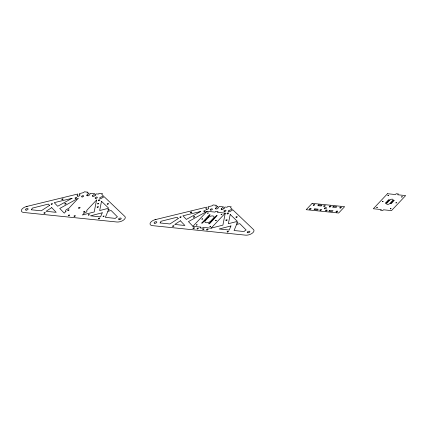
<?xml version="1.0" encoding="UTF-8"?>
<svg xmlns="http://www.w3.org/2000/svg" width="427" height="427" viewBox="0 0 427 427"><rect width="100%" height="100%" fill="white"/><g stroke="black" fill="none" stroke-linecap="round" stroke-linejoin="round"><path stroke-width="0.64" d="M225.269 213.142L222.894 225.125L211.103 228.167L203.156 227.356L202.409 228.146L200.14 227.917L200.882 227.121L192.935 226.31L188.451 221.602L207.1 211.285L215.048 212.102L215.795 211.306L218.064 211.541L217.322 212.331L225.269 213.142L211.103 228.167M192.935 226.31L207.1 211.285M26.378 206.535L77.794 194.018L77.778 195.091L77.234 195.224L77.223 196.041L77.762 195.908L77.757 196.345L79.385 195.945L79.395 195.513L79.934 195.379L79.95 194.563L79.406 194.696L79.422 193.618L83.623 192.598L84.37 191.803L87.775 192.155L87.033 192.945L89.19 193.164L88.085 194.333L87.631 194.29L86.793 195.176L87.252 195.219L86.804 195.694L88.165 195.833L89.067 195.406L90.551 193.303L94.863 193.746L92.472 195.753L92.926 195.801L92.478 196.276L93.844 196.415L95.579 195.102L95.125 195.054L96.23 193.885L98.386 194.104L99.128 193.314L102.539 193.661L101.791 194.45L103.489 196.078L101.653 196.97L101.429 196.762L99.518 198.005L100.174 198.635L101.14 198.486L104.151 196.708L124.7 216.318A5.658 2.786 -18.6 0 1 123.488 220.108A5.658 2.786 -18.6 0 1 116.891 222.003L23.795 212.486A5.658 2.786 -18.6 0 1 21.515 209.903A5.658 2.786 -18.6 0 1 26.378 206.535L27.189 206.337M155.07 219.691L206.492 207.17L206.471 208.248L205.931 208.381L205.915 209.198L206.46 209.065L206.454 209.502L208.082 209.102L208.088 208.664L208.632 208.536L208.643 207.719L208.104 207.853L208.12 206.775L212.32 205.75L213.068 204.96L216.473 205.307L215.726 206.102L217.882 206.321L216.783 207.49L216.324 207.442L215.491 208.328L215.945 208.376L215.496 208.851L216.863 208.99L217.759 208.563L219.248 206.46L223.561 206.903L221.17 208.91L221.624 208.958L221.175 209.433L222.536 209.572L224.276 208.259L223.817 208.211L224.922 207.042L227.079 207.26L227.826 206.471L231.231 206.817L230.484 207.607L232.192 209.235L228.744 210.591L228.963 210.799L228.215 211.162L228.877 211.792L229.843 211.643L232.854 209.865L253.424 229.491A5.658 2.786 -18.6 0 1 252.186 233.265A5.658 2.786 -18.6 0 1 245.589 235.16L152.487 225.643A5.658 2.786 -18.6 0 1 150.213 223.059A5.658 2.786 -18.6 0 1 155.07 219.691L155.887 219.489M96.571 199.985L94.196 211.968L82.406 215.011L84.098 213.217A2.829 1.393 -18.6 0 0 86.681 210.479L96.571 199.985M101.503 201.325L99.678 210.554L108.725 208.221L101.503 201.325M230.201 214.482L228.37 223.711L237.423 221.378L230.201 214.482M196.297 225.018L197.103 224.848L196.297 225.018M201.891 219.088L202.697 218.912L201.891 219.088M201.752 223.065L202.462 223.07L210.121 214.754L209.449 214.872L201.768 223.033M207.479 213.158L208.285 212.982L207.479 213.158M208.792 223.785L209.502 223.791L217.183 215.491L216.457 215.624L208.792 223.785M209.924 226.411L210.73 226.235L209.924 226.411M215.512 220.481L216.318 220.305L215.512 220.481M221.106 214.551L221.912 214.375L221.106 214.551M376.678 207.458L377.479 207.26L376.715 207.399M382.272 201.528L383.078 201.357L382.272 201.528M385.469 203.156L386.179 203.167L389.237 199.767L388.543 199.868L385.48 203.124M387.865 195.598L388.661 195.395L387.865 195.598M390.465 203.668L391.175 203.674L394.233 200.279L393.539 200.38L390.465 203.668M390.305 208.851L391.105 208.654L390.321 208.824M395.898 202.921L396.694 202.724L395.93 202.862M401.487 196.991L402.293 196.815L401.487 196.991M102.245 212.79L100.575 216.868L90.455 215.832L102.245 212.79M107.866 211.344L105.394 217.364L115.333 218.378A5.658 2.786 -18.6 0 1 117.43 216.857L111.116 210.5L107.866 211.344M230.943 225.947L229.267 230.025L219.152 228.989L230.943 225.947M236.558 224.501L234.087 230.516L244.03 231.535A5.658 2.786 -18.6 0 1 246.128 230.014L239.814 223.657L236.558 224.501M65.934 211.36L64.242 213.153L59.753 208.451L78.408 198.133L68.512 208.622A2.829 1.393 -18.6 0 0 65.934 211.36M208.355 217.482L205.371 220.647A3.251 1.601 -18.6 0 0 206.268 222.734A3.251 1.601 -18.6 0 0 210.596 221.181L213.575 218.016A3.251 1.601 -18.6 0 0 212.683 215.934A3.251 1.601 -18.6 0 0 208.355 217.482M312.158 203.364L306.196 209.694L338.664 213.009L344.632 206.684L312.158 203.364M314.838 208.84L314.091 209.63L317.501 209.983L318.243 209.193L314.838 208.84M318.569 204.891L317.821 205.681L321.227 206.027L321.974 205.238L318.569 204.891M329.596 210.351L328.854 211.141L332.259 211.488L333.007 210.698L329.596 210.351M333.327 206.396L332.58 207.186L335.985 207.538L336.732 206.743L333.327 206.396M387.486 193.725L373.321 208.75L381.3 209.566L380.553 210.356L382.757 210.586L383.505 209.79L391.484 210.607L405.65 195.582L397.67 194.771L398.412 193.975L396.213 193.751L395.466 194.541L387.486 193.725M389.872 200.039L386.889 203.204A1.836 0.907 -18.6 0 0 387.396 204.384A1.836 0.907 -18.6 0 0 389.84 203.503L392.824 200.343A1.836 0.907 -18.6 0 0 392.317 199.163A1.836 0.907 -18.6 0 0 389.872 200.039M49.569 205.382L41.254 210.805L31.315 209.79A5.658 2.786 -18.6 0 0 32.196 208.146L48.331 204.085L49.569 205.382M51.704 207.623L46.073 211.296L56.193 212.331L51.704 207.623M178.262 218.539L169.951 223.962L160.013 222.947A5.658 2.786 -18.6 0 0 160.894 221.303L177.029 217.242L178.262 218.539M180.402 220.78L174.771 224.453L184.886 225.488L180.402 220.78M72.035 198.315L57.672 206.262L54.229 202.649L72.035 198.315M200.733 211.472L186.364 219.419L182.921 215.806L200.733 211.472M154.878 223.278A1.414 0.694 -18.6 0 0 156.826 222.093A1.414 0.694 -18.6 0 0 154.707 222.072A1.414 0.694 -18.6 0 0 154.878 223.278M247.959 232.795A1.414 0.694 -18.6 0 0 249.907 231.605A1.414 0.694 -18.6 0 0 247.788 231.589A1.414 0.694 -18.6 0 0 247.959 232.795M227.484 232.005A0.705 0.347 -18.6 0 0 228.456 231.413A0.705 0.347 -18.6 0 0 227.394 231.402A0.705 0.347 -18.6 0 0 227.484 232.005M172.983 226.433A0.705 0.347 -18.6 0 0 173.96 225.84A0.705 0.347 -18.6 0 0 172.898 225.83A0.705 0.347 -18.6 0 0 172.983 226.433M226.187 220.519A0.705 0.347 -18.6 0 0 227.164 219.921A0.705 0.347 -18.6 0 0 226.102 219.91A0.705 0.347 -18.6 0 0 226.187 220.519M193.81 217.21A0.705 0.347 -18.6 0 0 194.781 216.612A0.705 0.347 -18.6 0 0 193.725 216.601A0.705 0.347 -18.6 0 0 193.81 217.21M180.242 217.476A0.705 0.347 -18.6 0 0 181.176 216.863A0.705 0.347 -18.6 0 0 180.093 216.895A0.705 0.347 -18.6 0 0 180.242 217.476M236.974 223.278A0.705 0.347 -18.6 0 0 237.898 222.659A0.705 0.347 -18.6 0 0 236.798 222.697A0.705 0.347 -18.6 0 0 236.974 223.278M236.334 217.391A0.705 0.347 -18.6 0 0 237.247 216.772A0.705 0.347 -18.6 0 0 236.147 216.82A0.705 0.347 -18.6 0 0 236.334 217.391M190.896 212.753A0.705 0.347 -18.6 0 0 191.835 212.139A0.705 0.347 -18.6 0 0 190.752 212.166A0.705 0.347 -18.6 0 0 190.896 212.753M206.988 229.998A0.849 0.416 -18.6 0 0 208.152 229.283A0.849 0.416 -18.6 0 0 206.881 229.272A0.849 0.416 -18.6 0 0 206.988 229.998M193.362 228.605A0.849 0.416 -18.6 0 0 194.531 227.89A0.849 0.416 -18.6 0 0 193.26 227.879A0.849 0.416 -18.6 0 0 193.362 228.605M227.463 213.884A0.849 0.416 -18.6 0 0 228.626 213.169A0.849 0.416 -18.6 0 0 227.356 213.158A0.849 0.416 -18.6 0 0 227.463 213.884M204.202 211.504A0.849 0.416 -18.6 0 0 205.366 210.794A0.849 0.416 -18.6 0 0 204.095 210.783A0.849 0.416 -18.6 0 0 204.202 211.504M203.071 229.512A0.705 0.347 -18.6 0 0 204.042 228.915A0.705 0.347 -18.6 0 0 202.985 228.904A0.705 0.347 -18.6 0 0 203.071 229.512M197.397 228.931A0.705 0.347 -18.6 0 0 198.368 228.338A0.705 0.347 -18.6 0 0 197.306 228.328A0.705 0.347 -18.6 0 0 197.397 228.931M26.186 210.127A1.414 0.694 -18.6 0 0 28.129 208.936A1.414 0.694 -18.6 0 0 26.01 208.915A1.414 0.694 -18.6 0 0 26.186 210.127M97.495 207.362A0.705 0.347 -18.6 0 0 98.466 206.769A0.705 0.347 -18.6 0 0 97.409 206.759A0.705 0.347 -18.6 0 0 97.495 207.362M108.282 210.121A0.705 0.347 -18.6 0 0 109.2 209.502A0.705 0.347 -18.6 0 0 108.106 209.545A0.705 0.347 -18.6 0 0 108.282 210.121M44.291 213.281A0.705 0.347 -18.6 0 0 45.262 212.683A0.705 0.347 -18.6 0 0 44.2 212.673A0.705 0.347 -18.6 0 0 44.291 213.281M98.786 218.848A0.705 0.347 -18.6 0 0 99.758 218.256A0.705 0.347 -18.6 0 0 98.701 218.245A0.705 0.347 -18.6 0 0 98.786 218.848M51.544 204.319A0.705 0.347 -18.6 0 0 52.478 203.711A0.705 0.347 -18.6 0 0 51.395 203.738A0.705 0.347 -18.6 0 0 51.544 204.319M62.198 199.596A0.705 0.347 -18.6 0 0 63.137 198.987A0.705 0.347 -18.6 0 0 62.054 199.009A0.705 0.347 -18.6 0 0 62.198 199.596M75.504 198.352A0.849 0.416 -18.6 0 0 76.673 197.637A0.849 0.416 -18.6 0 0 75.403 197.626A0.849 0.416 -18.6 0 0 75.504 198.352M65.112 204.053A0.705 0.347 -18.6 0 0 66.084 203.455A0.705 0.347 -18.6 0 0 65.027 203.444A0.705 0.347 -18.6 0 0 65.112 204.053M119.266 219.638A1.414 0.694 -18.6 0 0 121.209 218.453A1.414 0.694 -18.6 0 0 119.09 218.432A1.414 0.694 -18.6 0 0 119.266 219.638M107.636 204.234A0.705 0.347 -18.6 0 0 108.549 203.615A0.705 0.347 -18.6 0 0 107.455 203.663A0.705 0.347 -18.6 0 0 107.636 204.234M98.765 200.727A0.849 0.416 -18.6 0 0 99.934 200.017A0.849 0.416 -18.6 0 0 98.664 200.001A0.849 0.416 -18.6 0 0 98.765 200.727M68.699 215.774A0.705 0.347 -18.6 0 0 69.67 215.181A0.705 0.347 -18.6 0 0 68.614 215.171A0.705 0.347 -18.6 0 0 68.699 215.774M74.378 216.356A0.705 0.347 -18.6 0 0 75.349 215.763A0.705 0.347 -18.6 0 0 74.287 215.752A0.705 0.347 -18.6 0 0 74.378 216.356M83.959 212.134A0.705 0.347 -18.6 0 0 84.93 211.541A0.705 0.347 -18.6 0 0 83.873 211.53A0.705 0.347 -18.6 0 0 83.959 212.134M68.064 210.506A0.705 0.347 -18.6 0 0 69.035 209.913A0.705 0.347 -18.6 0 0 67.978 209.903A0.705 0.347 -18.6 0 0 68.064 210.506M78.936 208.237A0.849 0.416 -18.6 0 0 80.1 207.522A0.849 0.416 -18.6 0 0 78.83 207.511A0.849 0.416 -18.6 0 0 78.936 208.237M224.463 211.493A1.132 0.555 -18.6 0 0 226.016 210.543A1.132 0.555 -18.6 0 0 224.324 210.527A1.132 0.555 -18.6 0 0 224.463 211.493M210.837 210.1A1.132 0.555 -18.6 0 0 212.395 209.15A1.132 0.555 -18.6 0 0 210.698 209.134A1.132 0.555 -18.6 0 0 210.837 210.1M95.765 198.341A1.132 0.555 -18.6 0 0 97.324 197.386A1.132 0.555 -18.6 0 0 95.627 197.37A1.132 0.555 -18.6 0 0 95.765 198.341M82.144 196.948A1.132 0.555 -18.6 0 0 83.697 195.998A1.132 0.555 -18.6 0 0 82.005 195.977A1.132 0.555 -18.6 0 0 82.144 196.948M324.942 208.83A1.132 0.555 -18.6 0 0 326.495 207.88A1.132 0.555 -18.6 0 0 324.803 207.864A1.132 0.555 -18.6 0 0 324.942 208.83M326.031 210.938A0.849 0.416 -18.6 0 0 327.199 210.223A0.849 0.416 -18.6 0 0 325.929 210.212A0.849 0.416 -18.6 0 0 326.031 210.938M320.357 210.356A0.849 0.416 -18.6 0 0 321.526 209.641A0.849 0.416 -18.6 0 0 320.25 209.63A0.849 0.416 -18.6 0 0 320.357 210.356M324.082 206.401A0.849 0.416 -18.6 0 0 325.251 205.686A0.849 0.416 -18.6 0 0 323.981 205.675A0.849 0.416 -18.6 0 0 324.082 206.401M329.761 206.983A0.849 0.416 -18.6 0 0 330.925 206.268A0.849 0.416 -18.6 0 0 329.655 206.257A0.849 0.416 -18.6 0 0 329.761 206.983M336.476 212.005A0.849 0.416 -18.6 0 0 337.645 211.29A0.849 0.416 -18.6 0 0 336.375 211.28A0.849 0.416 -18.6 0 0 336.476 212.005M340.207 208.05A0.849 0.416 -18.6 0 0 341.37 207.335A0.849 0.416 -18.6 0 0 340.1 207.325A0.849 0.416 -18.6 0 0 340.207 208.05M313.637 205.334A0.849 0.416 -18.6 0 0 314.806 204.618A0.849 0.416 -18.6 0 0 313.535 204.608A0.849 0.416 -18.6 0 0 313.637 205.334M309.911 209.289A0.849 0.416 -18.6 0 0 311.08 208.573A0.849 0.416 -18.6 0 0 309.805 208.563A0.849 0.416 -18.6 0 0 309.911 209.289M103.35 216.628A0.566 0.278 -18.6 0 0 104.129 216.153A0.566 0.278 -18.6 0 0 103.286 216.147A0.566 0.278 -18.6 0 0 103.35 216.628M88.592 215.123A0.566 0.278 -18.6 0 0 89.371 214.648A0.566 0.278 -18.6 0 0 88.522 214.637A0.566 0.278 -18.6 0 0 88.592 215.123M97.895 203.935A0.566 0.278 -18.6 0 0 98.674 203.46A0.566 0.278 -18.6 0 0 97.826 203.449A0.566 0.278 -18.6 0 0 97.895 203.935"/></g></svg>
